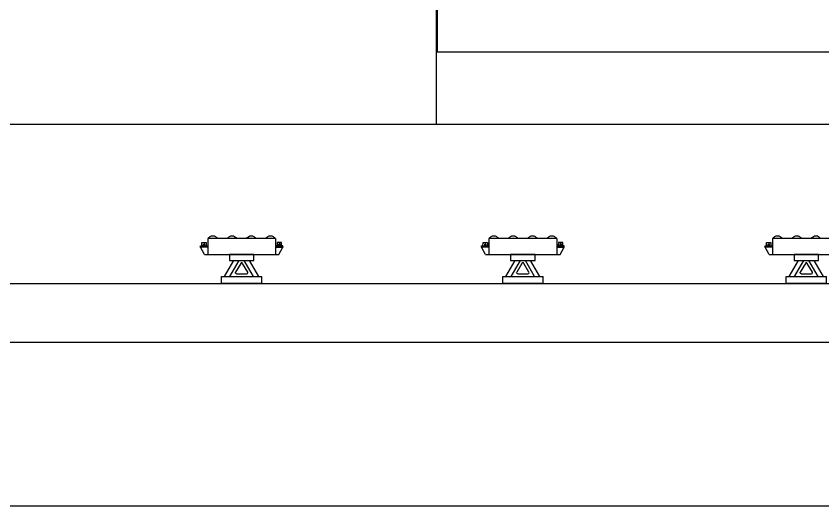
# Model space of a CAD drawing. Extents: x -77424 to 170509, y -26698 to 150000.
# Drawn here: x 82277 to 117851, y 0 to 21578 of the extents above; entities that cross this region are included whole.
import ezdxf

# ---------------------------------------------------------------- set-up
doc = ezdxf.new("R2010")
doc.units = 0
doc.header["$LTSCALE"] = 3.5
doc.header["$MEASUREMENT"] = 0
doc.layers.get('0').update_dxf_attribs({"linetype": 'CONTINUOUS'})
doc.layers.add('_REFERENCE', color=253, linetype='CONTINUOUS')
doc.layers.add('E127-X-REF$0$2.06-STEEL-PRI-NWT', color=1, linetype='CONTINUOUS', lineweight=50)

# ---------------------------------------------------------------- blocks, each defined once
blk = doc.blocks.new('BR1')
at = {"linetype": 'Continuous', "lineweight": -2}
for p, q in [((-1761, 1656), (-1755, 1809)), ((-1755, 1809), (-1567, 1809)), ((-1567, 1809), (-1559, 1656)), ((-1499, 1976), (-1499, 1275)), ((1499, 1976), (1499, 1275)), ((1567, 1809), (1559, 1656)), ((1755, 1809), (1567, 1809)), ((1761, 1656), (1755, 1809)), ((-1826, 1592), (-1826, 1611)), ((-1499, 1611), (-1826, 1611)), ((-1499, 1592), (-1826, 1592)), ((-1641, 1275), (-1822, 1592)), ((-1821, 1611), (-1821, 1656)), ((1499, 1611), (1826, 1611)), ((1499, 1592), (1826, 1592)), ((1641, 1275), (1822, 1592)), ((1821, 1611), (1821, 1656)), ((1826, 1592), (1826, 1611)), ((-1641, 1275), (1641, 1275)), ((-751, 300), (-341, 1010)), ((-520, 300), (-111, 1010)), ((-43, 886), (-269, 495)), ((269, 495), (43, 886)), ((520, 300), (111, 1010)), ((751, 300), (341, 1010)), ((-226, 420), (226, 420)), ((-890, 0), (-890, 300)), ((-890, 300), (890, 300)), ((-890, 0), (0, 0)), ((890, 0), (890, 300))]:
    blk.add_line(p, q, dxfattribs=at)
for p, q in [((1499, 1976), (-1499, 1976)), ((-1821, 1656), (-1499, 1656)), ((-1711, 1721), (-1611, 1721)), ((-1661, 1771), (-1661, 1671)), ((1821, 1656), (1499, 1656)), ((1711, 1721), (1611, 1721)), ((1661, 1771), (1661, 1671)), ((-541, 1275), (-541, 1010)), ((541, 1275), (-541, 1275)), ((541, 1010), (541, 1275)), ((-541, 1010), (541, 1010)), ((890, 0), (-890, 0))]:
    blk.add_line(p, q)
for points in [[(-1467, 1976), (-1437, 2029), (-1391, 2068), (-1335, 2092), (-1275, 2100), (-1215, 2092), (-1159, 2068), (-1113, 2029), (-1083, 1976)], [(-617, 1976), (-587, 2029), (-541, 2068), (-485, 2092), (-425, 2100), (-365, 2092), (-309, 2068), (-263, 2029), (-233, 1976)], [(233, 1976), (263, 2029), (309, 2068), (365, 2092), (425, 2100), (485, 2092), (541, 2068), (587, 2029), (617, 1976)], [(1083, 1976), (1113, 2029), (1159, 2068), (1215, 2092), (1275, 2100), (1335, 2092), (1391, 2068), (1437, 2029), (1467, 1976)], [(-226, 420), (-258, 432), (-275, 461), (-269, 495)], [(226, 420), (258, 432), (275, 461), (269, 495)]]:
    blk.add_lwpolyline(points)
blk.add_arc((0, 861), 50, 30.0414, 149.9586, dxfattribs=at)
blk = doc.blocks.new('S1200_outlint')
at = {"lineweight": -3}
for p, q in [((100800, 20000), (153358, 20000)), ((100800, 20000), (100800, 16800)), ((153358, 16800), (0, 16800)), ((33726, 0), (150026, 0))]:
    blk.add_line(p, q, dxfattribs=at)
blk.add_lwpolyline([(0, 8400), (14000, 8400), (14000, 9450), (74533, 9450), (74533, 9800), (150018, 9800)])
at = {"layer": 'E127-X-REF$0$2.06-STEEL-PRI-NWT'}
blk.add_line((100823, 26400), (100823, 20000), dxfattribs=at)

msp = doc.modelspace()

# ---------------------------------------------------------------- linework, layer by layer
at = {"color": 4}
msp.add_line((151476.5, 7199.9), (-77423.6, 7205), dxfattribs=at)

# ---------------------------------------------------------------- block references
at = {"layer": '_REFERENCE'}
for name, p in [('S1200_outlint', (0, 0)), ('BR1', (92222, 9800)), ('BR1', (104622, 9800)), ('BR1', (117122, 9799.9))]:
    msp.add_blockref(name, p, dxfattribs=at)

doc.saveas('drawing.dxf')
